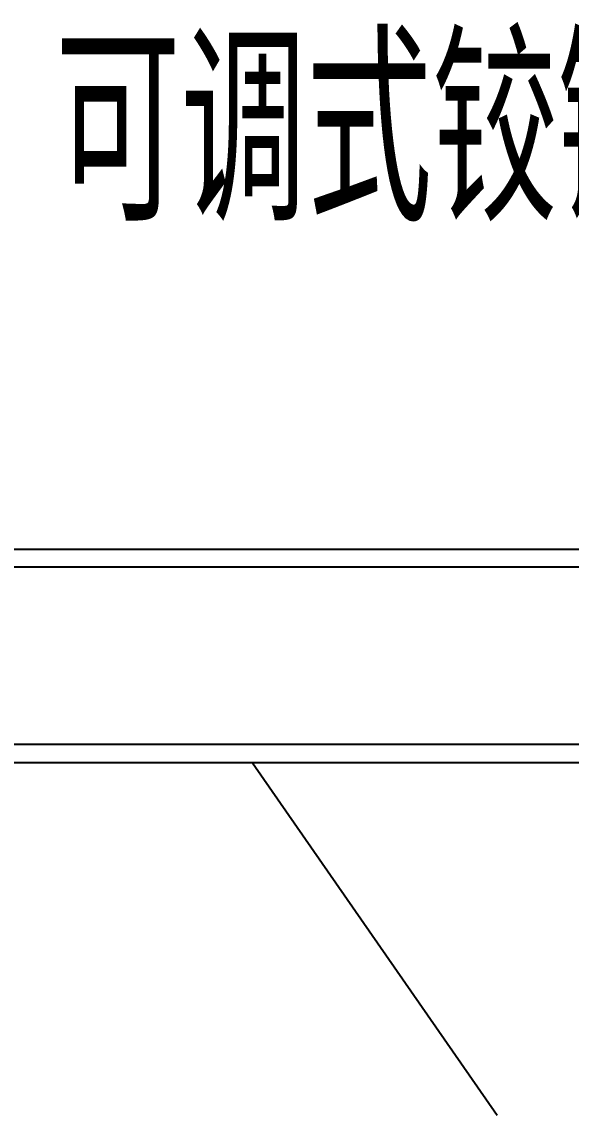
# Model space of a CAD drawing. Extents: x 1382187 to 1725648, y 860327 to 1571294.
# Drawn here: x 1540510 to 1541733, y 1250711 to 1253148 of the extents above; entities that cross this region are included whole.
import ezdxf

# ---------------------------------------------------------------- set-up
doc = ezdxf.new("R2010")
doc.units = 0
doc.header["$LTSCALE"] = 1000
doc.header["$MEASUREMENT"] = 0
doc.layers.add('W_DIM', color=4, linetype='Continuous')
doc.styles.get("Standard").update_dxf_attribs({"font": 'gbenor.shx', "bigfont": 'gbcbig.shx'})
doc.styles.add('wwp100', font='txt.shx', dxfattribs={"width": 0.7, "height": 400, "bigfont": 'hztxt.shx'})
doc.dimstyles.get("Standard").update_dxf_attribs({"dimtxt": 0.18, "dimasz": 0.18, "dimexe": 0.18, "dimexo": 0.0625, "dimgap": 0.09, "dimtad": 0, "dimtih": 1, "dimtoh": 1, "dimdec": 4, "dimzin": 0, "dimdsep": 46, "dimtxsty": 'Standard', "dimcen": 0.09, "dimadec": 0, "dimazin": 0, "dimtfac": 1, "dimtdec": 4, "dimtofl": 0, "dimtmove": 0, "dimatfit": 3, "dimfxl": 0, "dimtolj": 1, "dimtzin": 0, "dimarcsym": 0})

msp = doc.modelspace()

# ---------------------------------------------------------------- linework, layer by layer
at = {"linetype": 'Continuous'}
for p, q in [((1538696.1, 1251973.1), (1542505.8, 1251973.1)), ((1542197.8, 1251932.5), (1538667.4, 1251932.5)), ((1542197.8, 1251537.5), (1538667.4, 1251537.5)), ((1542505.8, 1251496.9), (1538696.1, 1251496.9))]:
    msp.add_line(p, q, dxfattribs=at)

# ---------------------------------------------------------------- texts
at = {"layer": 'W_DIM', "color": 7, "style": 'wwp100', "width": 0.7}
msp.add_text('可调式铰链A', height=400, dxfattribs=at).set_placement((1540583.6, 1252704.3))

# ---------------------------------------------------------------- leaders
msp.add_leader([(1541023.5, 1251496.9), (1541568.4, 1250711.5)], dimstyle='Standard', override={"dimgap": 20, "dimtad": 0})

doc.saveas('drawing.dxf')
